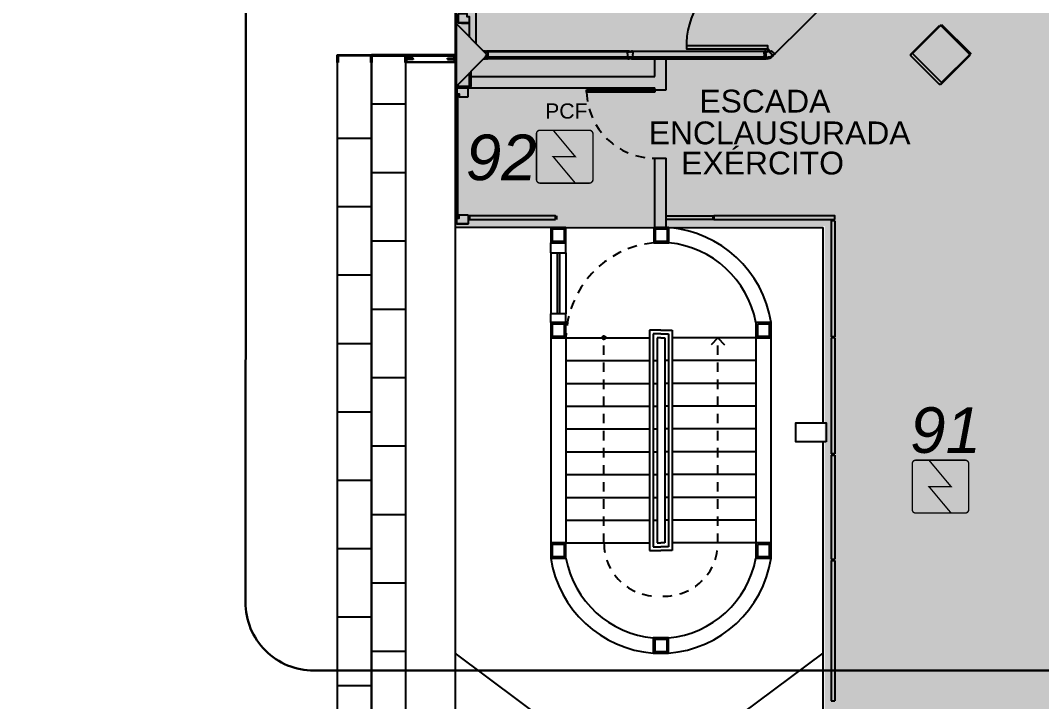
# Model space of a CAD drawing. Header units: metres. Extents: x -331 to 2982, y 362 to 2539.
# Drawn here: x 759.52 to 772.96, y 1618.31 to 1627.27 of the extents above; entities that cross this region are included whole.
import ezdxf

# ---------------------------------------------------------------- set-up
doc = ezdxf.new("R2010")
doc.units = ezdxf.units.M
doc.linetypes.add('HIDDEN2', pattern=[0.1875, 0.125, -0.0625])
doc.layers.get('0').update_dxf_attribs({"color": 251})
doc.layers.add('_corredores', color=251, linetype='Continuous', plot=False)
doc.layers.add('_salas', color=251, linetype='Continuous', plot=False)
for name, color, linetype in [('ALV', 251, 'Continuous'), ('CX', 251, 'Continuous'), ('Det', 251, 'Continuous'), ('DET. FUMAÇA', 1, 'Continuous'), ('Detector_antigo', 84, 'Continuous'), ('Est', 251, 'Continuous'), ('Pis', 251, 'Continuous'), ('Projeção', 20, 'Continuous'), ('Texto_Salas', 251, 'Continuous'), ('vid', 251, 'Continuous'), ('vis', 251, 'Continuous'), ('Zlixo01', 251, 'Continuous')]:
    doc.layers.add(name, color=color, linetype=linetype)
doc.layers.add('Botoeira_antiga', color=74, linetype='Continuous', lineweight=30)
doc.styles.add('DESTAQUE', font='arial.ttf', dxfattribs={"height": 0.4})
doc.styles.get("Standard").update_dxf_attribs({"font": 'arial.ttf', "height": 0.3})
doc.styles.add('X3G_ENTITY_1416BAE9', font='arial.ttf', dxfattribs={"height": 0.6})

# ---------------------------------------------------------------- blocks, each defined once
blk = doc.blocks.new('XR_BL2_2 PAV_REV02$0$MOD_7')
at = {"layer": 'vid', "ltscale": 5}
for p, q in [((-1.518, 0.025), (-1.518, -0.025)), ((-1.518, 0.025), (0.008, 0.025)), ((0.008, 0.025), (0.008, -0.025)), ((-1.518, -0.025), (0.008, -0.025))]:
    blk.add_line(p, q, dxfattribs=at)
blk = doc.blocks.new('XR_BL2_3 PAV$0$perfil_cc')
at = {"layer": 'CX'}
for p, q in [((-0.115, 0.117), (-0.115, -0.029)), ((-0.115, -0.029), (-0.115, 0.117))]:
    blk.add_line(p, q, dxfattribs=at)
blk.add_lwpolyline([(0, 0.12), (-0.08, 0.12), (-0.115, 0.12), (-0.115, -0.029), (-0.085, -0.029), (-0.085, -0.028), (-0.04, -0.028), (-0.04, 0), (0, 0)], close=True, dxfattribs=at)
blk = doc.blocks.new('Detector de fumaça')
at = {"layer": 'DET. FUMAÇA', "linetype": 'Continuous', "lineweight": 15, "const_width": 0.0187}
blk.add_lwpolyline([(774.599, 539.816), (775.249, 539.816, -0.414214), (775.296, 539.769), (775.296, 539.167, -0.414214), (775.249, 539.12), (774.599, 539.12, -0.414214), (774.553, 539.167), (774.553, 539.769, -0.414214)], format="xyb", close=True, dxfattribs=at)
blk.add_lwpolyline([(774.773, 539.816), (775.064, 539.468), (774.773, 539.468), (775.064, 539.12)], dxfattribs=at)

msp = doc.modelspace()

# ---------------------------------------------------------------- hatches: boundary and pattern name
at = {"layer": '_corredores', "transparency": 33554508}
h = msp.add_hatch(color=256, dxfattribs=at)
h.dxf.hatch_style = 1
h.paths.add_polyline_path([(849.579, 1608.941), (849.579, 1612.216), (852.229, 1612.216), (852.229, 1614.651), (851.629, 1614.651), (851.629, 1624.564), (870.399, 1624.564), (870.399, 1626.4), (870.209, 1626.4), (870.209, 1626.597), (870.023, 1626.784), (866.324, 1626.785), (866.308, 1626.751), (866.204, 1626.834), (865.442, 1627.594), (864.014, 1627.594), (862.586, 1627.594), (861.776, 1626.785), (861.74, 1626.785), (861.736, 1626.784), (861.723, 1626.783), (861.705, 1626.783), (858.111, 1626.785), (857.764, 1626.438), (857.417, 1626.785), (853.824, 1626.785), (853.808, 1626.751), (853.704, 1626.834), (852.942, 1627.594), (851.514, 1627.594), (849.768, 1627.594), (849.768, 1626.834), (849.628, 1626.834), (849.628, 1629.914), (841.254, 1629.914), (841.254, 1628.074), (840.494, 1628.074), (840.494, 1627.116), (840.776, 1626.834), (840.394, 1626.452), (840.062, 1626.785), (836.454, 1626.785), (836.439, 1626.751), (836.334, 1626.834), (835.573, 1627.594), (834.144, 1627.594), (832.716, 1627.594), (831.906, 1626.785), (831.87, 1626.785), (831.867, 1626.784), (831.853, 1626.783), (831.835, 1626.783), (828.241, 1626.785), (827.894, 1626.438), (827.548, 1626.785), (823.954, 1626.785), (823.938, 1626.751), (823.834, 1626.834), (823.072, 1627.594), (821.644, 1627.594), (820.215, 1627.594), (819.405, 1626.785), (819.37, 1626.785), (819.366, 1626.784), (819.353, 1626.783), (819.335, 1626.783), (815.741, 1626.785), (815.394, 1626.438), (815.047, 1626.785), (811.454, 1626.785), (811.438, 1626.751), (811.334, 1626.834), (810.572, 1627.594), (809.144, 1627.594), (807.715, 1627.594), (806.906, 1626.785), (806.87, 1626.785), (806.866, 1626.784), (806.853, 1626.783), (806.835, 1626.783), (803.241, 1626.785), (802.894, 1626.438), (802.547, 1626.785), (798.954, 1626.785), (798.938, 1626.751), (798.834, 1626.834), (798.072, 1627.594), (796.644, 1627.594), (795.215, 1627.594), (794.406, 1626.785), (794.37, 1626.785), (794.366, 1626.784), (794.353, 1626.783), (794.335, 1626.783), (790.741, 1626.785), (790.394, 1626.438), (790.047, 1626.785), (786.454, 1626.785), (786.438, 1626.751), (786.334, 1626.834), (785.572, 1627.594), (784.144, 1627.594), (782.716, 1627.594), (781.906, 1626.785), (781.87, 1626.785), (781.866, 1626.784), (781.853, 1626.783), (781.835, 1626.783), (778.241, 1626.785), (777.894, 1626.438), (777.547, 1626.785), (773.954, 1626.785), (773.938, 1626.751), (773.834, 1626.834), (773.072, 1627.594), (771.644, 1627.594), (770.216, 1627.594), (769.406, 1626.785), (769.37, 1626.785), (769.367, 1626.784), (769.353, 1626.783), (769.335, 1626.783), (765.635, 1626.784), (765.449, 1626.597), (765.449, 1626.4), (765.259, 1626.4), (765.259, 1624.564), (770.104, 1624.564), (770.104, 1614.651), (770.414, 1614.651), (770.414, 1605.531), (765.029, 1605.531), (765.029, 1610.831), (763.829, 1610.831), (763.829, 1605.531), (755.929, 1605.531), (755.929, 1610.831), (754.829, 1610.831), (754.829, 1605.531), (746.079, 1605.531), (746.079, 1601.916), (748.449, 1601.916), (748.449, 1603.616), (748.049, 1603.616), (748.049, 1603.816), (754.474, 1603.816), (754.474, 1603.616), (754.149, 1603.616), (754.149, 1601.916), (754.474, 1601.916), (754.474, 1601.716), (754.474, 1601.191), (757.974, 1601.191), (757.974, 1603.591), (757.974, 1603.791), (768.029, 1603.791), (768.029, 1603.771), (768.834, 1603.771), (768.834, 1595.811), (768.004, 1595.811), (768.004, 1595.791), (762.364, 1595.791), (762.364, 1590.581), (754.174, 1590.581), (754.174, 1593.066), (752.499, 1593.066), (752.499, 1560.541), (752.299, 1560.541), (752.299, 1561.441), (751.199, 1561.441), (751.199, 1558.116), (752.299, 1558.116), (752.299, 1559.116), (752.499, 1559.116), (752.499, 1557.116), (755.419, 1557.116), (755.419, 1558.966), (753.924, 1558.966), (753.924, 1563.441), (754.189, 1563.441), (754.189, 1587.651), (760.824, 1587.651), (760.824, 1587.741), (768.929, 1587.741), (768.929, 1563.841), (770.329, 1563.841), (770.329, 1587.741), (771.929, 1587.741), (773.029, 1587.741), (775.879, 1587.741), (775.879, 1586.641), (777.179, 1586.641), (777.179, 1587.741), (788.779, 1587.741), (788.779, 1586.641), (790.079, 1586.641), (790.079, 1587.741), (802.329, 1587.741), (804.029, 1587.741), (844.979, 1587.741), (844.979, 1587.916), (845.279, 1587.916), (845.279, 1587.563), (845.279, 1563.241), (806.429, 1563.241), (806.429, 1563.441), (806.629, 1563.441), (806.629, 1565.791), (806.229, 1565.791), (806.229, 1585.191), (806.629, 1585.191), (806.629, 1587.541), (803.039, 1587.541), (803.039, 1576.841), (798.689, 1576.841), (796.094, 1576.841, -0.496898), (794.36, 1575.527), (793.559, 1573.063), (798.509, 1571.449), (798.509, 1560.721), (794.829, 1560.721), (794.829, 1560.541), (794.829, 1557.551), (801.129, 1557.551), (801.129, 1556.451), (802.329, 1556.451), (802.329, 1557.551), (805.229, 1557.551), (805.229, 1556.451), (806.429, 1556.451), (806.429, 1560.691), (845.279, 1560.691), (845.279, 1555.997), (846.404, 1555.997), (846.404, 1556.891), (846.054, 1556.891), (846.054, 1556.991), (846.454, 1556.991), (846.454, 1560.691), (849.204, 1560.691), (849.204, 1556.991), (849.604, 1556.991), (849.604, 1556.891), (849.254, 1556.891), (849.254, 1555.997), (850.479, 1555.997), (850.479, 1563.241), (849.579, 1563.241), (849.579, 1572.291), (849.579, 1575.941), (849.579, 1587.563), (849.579, 1588.141), (849.679, 1588.141), (849.679, 1587.991), (866.719, 1587.991), (870.339, 1587.991), (870.339, 1595.791), (866.429, 1595.791), (866.429, 1595.721), (852.429, 1595.721), (852.429, 1590.391), (849.579, 1590.391)])
h.paths.add_polyline_path([(845.139, 1595.841), (845.279, 1595.841), (845.279, 1590.341), (839.679, 1590.341), (775.879, 1590.341), (773.004, 1590.341), (773.004, 1595.811), (771.774, 1595.811), (771.774, 1603.766), (773.119, 1603.766), (773.119, 1603.821), (845.139, 1603.821)], flags=16)
h.paths.add_polyline_path([(846.026, 1605.531), (845.019, 1605.531), (845.019, 1609.931), (845.029, 1610.831), (843.829, 1610.831), (843.829, 1605.531), (835.029, 1605.531), (835.029, 1610.831), (833.829, 1610.831), (833.829, 1605.531), (825.029, 1605.531), (825.029, 1610.831), (823.829, 1610.831), (823.829, 1605.531), (815.029, 1605.531), (815.029, 1610.831), (813.829, 1610.831), (813.829, 1605.531), (805.029, 1605.531), (805.029, 1610.831), (803.829, 1610.831), (803.829, 1605.531), (795.029, 1605.531), (795.029, 1610.831), (793.829, 1610.831), (793.829, 1605.531), (785.029, 1605.531), (785.029, 1610.831), (783.829, 1610.831), (783.829, 1605.531), (775.029, 1605.531), (775.029, 1610.831), (773.999, 1610.831), (773.999, 1605.531), (773.214, 1605.531), (773.214, 1614.651), (773.144, 1614.651), (773.144, 1620.131), (775.164, 1620.131), (775.164, 1622.051), (773.644, 1622.051), (773.644, 1621.631), (773.184, 1621.631), (773.184, 1624.564), (845.949, 1624.563), (845.949, 1621.631), (845.489, 1621.631), (845.489, 1622.051), (843.989, 1622.051), (843.989, 1621.631), (843.969, 1620.131), (845.949, 1620.131), (845.949, 1614.651), (846.026, 1614.651)], flags=16)
h.paths.add_polyline_path([(865.19, 1593.806, -2.788173), (864.407, 1590.628), (864.569, 1590.706), (864.758, 1590.381), (866.058, 1591.278, -0.450063), (866.35, 1592.463), (865.616, 1593.862), (865.298, 1593.662)], flags=16)
h.paths.add_polyline_path([(845.264, 1626.452), (844.882, 1626.834), (845.264, 1627.216), (845.646, 1626.834)], flags=16)
h.paths.add_polyline_path([(851.514, 1626.452), (851.132, 1626.834), (851.514, 1627.216), (851.896, 1626.834)], flags=16)
h.paths.add_polyline_path([(834.144, 1626.452), (833.762, 1626.834), (834.144, 1627.216), (834.526, 1626.834)], flags=16)
h.paths.add_polyline_path([(864.014, 1626.452), (863.632, 1626.834), (864.014, 1627.216), (864.396, 1626.834)], flags=16)
h.paths.add_polyline_path([(821.644, 1626.452), (821.262, 1626.834), (821.644, 1627.216), (822.026, 1626.834)], flags=16)
h.paths.add_polyline_path([(809.526, 1626.834), (809.144, 1626.452), (808.762, 1626.834), (809.144, 1627.216)], flags=16)
h.paths.add_polyline_path([(797.026, 1626.834), (796.644, 1626.452), (796.262, 1626.834), (796.644, 1627.216)], flags=16)
h.paths.add_polyline_path([(784.526, 1626.834), (784.144, 1626.452), (783.762, 1626.834), (784.144, 1627.216)], flags=16)
h.paths.add_polyline_path([(772.026, 1626.834), (771.644, 1626.452), (771.262, 1626.834), (771.644, 1627.216)], flags=16)
h.paths.add_polyline_path([(767.575, 1593.944), (767.428, 1593.841), (767.223, 1594.085), (766.329, 1593.191, -0.414214), (766.329, 1592.392), (767.223, 1591.497), (767.428, 1591.741), (767.575, 1591.638, -3.171595)], flags=16)
at = {"layer": '_salas', "transparency": 33554559}
h = msp.add_hatch(color=256, dxfattribs=at)
h.dxf.hatch_style = 1
h.paths.add_polyline_path([(870.379, 1637.729), (851.629, 1637.729), (851.629, 1639.284), (851.299, 1639.284), (851.299, 1637.729), (840.564, 1637.729), (840.564, 1639.284), (840.234, 1639.284), (840.234, 1637.729), (765.239, 1637.729), (765.239, 1626.38), (765.429, 1626.38), (765.429, 1626.577), (765.615, 1626.764), (769.35, 1626.765), (769.383, 1626.773), (769.434, 1626.814), (770.192, 1627.57), (770.205, 1627.583), (770.229, 1627.574), (771.624, 1627.574), (773.019, 1627.574), (773.043, 1627.583), (773.056, 1627.57), (773.814, 1626.814), (773.866, 1626.773), (773.898, 1626.765), (777.527, 1626.765), (777.867, 1626.425), (777.881, 1626.425), (778.221, 1626.765), (781.85, 1626.765), (781.882, 1626.773), (781.934, 1626.814), (782.692, 1627.57), (782.705, 1627.583), (782.729, 1627.574), (784.124, 1627.574), (785.519, 1627.574), (785.543, 1627.583), (785.556, 1627.57), (786.314, 1626.814), (786.365, 1626.773), (786.398, 1626.765), (790.027, 1626.765), (790.367, 1626.425), (790.374, 1626.432), (790.721, 1626.765), (794.35, 1626.765), (794.382, 1626.773), (794.434, 1626.814), (795.191, 1627.57), (795.205, 1627.583), (795.229, 1627.574), (796.624, 1627.574), (798.019, 1627.574), (798.043, 1627.583), (798.056, 1627.57), (798.814, 1626.814), (798.865, 1626.773), (798.898, 1626.765), (802.527, 1626.765), (802.867, 1626.425), (802.874, 1626.432), (803.221, 1626.765), (806.85, 1626.765), (806.882, 1626.773), (806.934, 1626.814), (807.691, 1627.57), (807.705, 1627.583), (807.729, 1627.574), (809.124, 1627.574), (810.519, 1627.574), (810.543, 1627.583), (810.556, 1627.57), (811.314, 1626.814), (811.365, 1626.773), (811.398, 1626.765), (815.027, 1626.765), (815.367, 1626.425), (815.374, 1626.432), (815.721, 1626.765), (819.35, 1626.765), (819.382, 1626.773), (819.434, 1626.814), (820.191, 1627.57), (820.204, 1627.583), (820.229, 1627.574), (821.624, 1627.574), (823.019, 1627.574), (823.043, 1627.583), (823.056, 1627.57), (823.814, 1626.814), (823.865, 1626.773), (823.898, 1626.765), (827.528, 1626.765), (827.867, 1626.425), (827.874, 1626.432), (828.221, 1626.765), (831.85, 1626.765), (831.883, 1626.773), (831.935, 1626.814), (832.692, 1627.57), (832.705, 1627.583), (832.729, 1627.574), (834.124, 1627.574), (835.519, 1627.574), (835.544, 1627.583), (835.557, 1627.57), (836.314, 1626.814), (836.366, 1626.773), (836.398, 1626.765), (840.042, 1626.765), (840.374, 1626.432), (840.756, 1626.814), (840.474, 1627.096), (840.474, 1628.054), (841.234, 1628.054), (841.234, 1629.894), (849.608, 1629.894), (849.608, 1626.814), (849.748, 1626.814), (849.748, 1627.574), (851.494, 1627.574), (852.889, 1627.574), (852.913, 1627.583), (852.926, 1627.57), (853.684, 1626.814), (853.736, 1626.773), (853.768, 1626.765), (857.397, 1626.765), (857.737, 1626.425), (857.744, 1626.432), (858.091, 1626.765), (861.72, 1626.765), (861.752, 1626.773), (861.804, 1626.814), (862.562, 1627.57), (862.575, 1627.583), (862.599, 1627.574), (863.994, 1627.574), (865.389, 1627.574), (865.413, 1627.583), (865.426, 1627.57), (866.184, 1626.814), (866.235, 1626.773), (866.268, 1626.765), (870.003, 1626.764), (870.189, 1626.577), (870.189, 1626.38), (870.379, 1626.38), (870.379, 1626.38)])
h = msp.add_hatch(color=256, dxfattribs=at)
h.dxf.hatch_style = 1
h.paths.add_polyline_path([(870.399, 1637.749), (851.649, 1637.749), (851.649, 1639.304), (851.319, 1639.304), (851.319, 1637.749), (840.584, 1637.749), (840.584, 1639.304), (840.254, 1639.304), (840.254, 1637.749), (765.259, 1637.749), (765.259, 1626.4), (765.449, 1626.4), (765.449, 1626.597), (765.635, 1626.784), (769.37, 1626.785), (769.403, 1626.793), (769.454, 1626.834), (770.212, 1627.59), (770.225, 1627.603), (770.249, 1627.594), (771.644, 1627.594), (773.039, 1627.594), (773.063, 1627.603), (773.076, 1627.59), (773.834, 1626.834), (773.886, 1626.793), (773.918, 1626.785), (777.547, 1626.785), (777.887, 1626.445), (777.894, 1626.452), (778.241, 1626.785), (781.87, 1626.785), (781.902, 1626.793), (781.954, 1626.834), (782.712, 1627.59), (782.725, 1627.603), (782.749, 1627.594), (784.144, 1627.594), (785.539, 1627.594), (785.563, 1627.603), (785.576, 1627.59), (786.334, 1626.834), (786.385, 1626.793), (786.418, 1626.785), (790.047, 1626.785), (790.387, 1626.445), (790.394, 1626.452), (790.741, 1626.785), (794.37, 1626.785), (794.402, 1626.793), (794.454, 1626.834), (795.211, 1627.59), (795.225, 1627.603), (795.249, 1627.594), (796.644, 1627.594), (798.039, 1627.594), (798.063, 1627.603), (798.076, 1627.59), (798.834, 1626.834), (798.885, 1626.793), (798.918, 1626.785), (802.547, 1626.785), (802.887, 1626.445), (802.894, 1626.452), (803.241, 1626.785), (806.87, 1626.785), (806.902, 1626.793), (806.954, 1626.834), (807.711, 1627.59), (807.725, 1627.603), (807.749, 1627.594), (809.144, 1627.594), (810.539, 1627.594), (810.563, 1627.603), (810.576, 1627.59), (811.334, 1626.834), (811.385, 1626.793), (811.418, 1626.785), (815.047, 1626.785), (815.387, 1626.445), (815.394, 1626.452), (815.741, 1626.785), (819.37, 1626.785), (819.402, 1626.793), (819.454, 1626.834), (820.211, 1627.59), (820.224, 1627.603), (820.249, 1627.594), (821.644, 1627.594), (823.039, 1627.594), (823.063, 1627.603), (823.076, 1627.59), (823.834, 1626.834), (823.885, 1626.793), (823.918, 1626.785), (827.548, 1626.785), (827.887, 1626.445), (827.894, 1626.452), (828.241, 1626.785), (831.87, 1626.785), (831.903, 1626.793), (831.955, 1626.834), (832.712, 1627.59), (832.725, 1627.603), (832.749, 1627.594), (834.144, 1627.594), (835.539, 1627.594), (835.564, 1627.603), (835.577, 1627.59), (836.334, 1626.834), (836.386, 1626.793), (836.418, 1626.785), (840.062, 1626.785), (840.394, 1626.452), (840.776, 1626.834), (840.494, 1627.116), (840.494, 1628.074), (841.254, 1628.074), (841.254, 1629.914), (849.628, 1629.914), (849.628, 1626.834), (849.768, 1626.834), (849.768, 1627.594), (851.514, 1627.594), (852.909, 1627.594), (852.933, 1627.603), (852.946, 1627.59), (853.704, 1626.834), (853.756, 1626.793), (853.788, 1626.785), (857.417, 1626.785), (857.757, 1626.445), (857.764, 1626.452), (858.111, 1626.785), (861.74, 1626.785), (861.772, 1626.793), (861.824, 1626.834), (862.582, 1627.59), (862.595, 1627.603), (862.619, 1627.594), (864.014, 1627.594), (865.409, 1627.594), (865.433, 1627.603), (865.446, 1627.59), (866.204, 1626.834), (866.255, 1626.793), (866.288, 1626.785), (870.023, 1626.784), (870.209, 1626.597), (870.209, 1626.4), (870.399, 1626.4), (870.399, 1626.4)])
h = msp.add_hatch(color=256, dxfattribs=at)
h.dxf.hatch_style = 1
h.paths.add_polyline_path([(771.624, 1626.432), (772.006, 1626.814), (771.624, 1627.196), (771.242, 1626.814)])
h.paths.add_polyline_path([(784.506, 1626.814), (784.124, 1627.196), (783.742, 1626.814), (784.124, 1626.432)])
h = msp.add_hatch(color=256, dxfattribs=at)
h.dxf.hatch_style = 1
h.paths.add_polyline_path([(771.644, 1626.452), (772.026, 1626.834), (771.644, 1627.216), (771.262, 1626.834)])
h.paths.add_polyline_path([(784.526, 1626.834), (784.144, 1627.216), (783.762, 1626.834), (784.144, 1626.452)])

# ---------------------------------------------------------------- linework, layer by layer
at = {"color": 251}
for p, q in [((767.855, 1624.344), (768.055, 1624.344)), ((768.699, 1623.094), (768.611, 1622.999)), ((768.699, 1623.094), (768.787, 1622.999))]:
    msp.add_line(p, q, dxfattribs=at)
at = {"color": 251, "true_color": 0x606060}
msp.add_lwpolyline([(773.039, 1627.594), (771.644, 1627.594), (770.249, 1627.594), (770.225, 1627.603), (770.212, 1627.59), (769.454, 1626.834), (769.403, 1626.793), (769.367, 1626.784), (769.353, 1626.783), (769.335, 1626.783), (769.334, 1626.785), (765.635, 1626.784), (765.449, 1626.597), (765.449, 1626.4), (765.259, 1626.4), (765.259, 1637.749), (840.254, 1637.749)], dxfattribs=at)
at = {"color": 251}
for points in [[(771.644, 1627.216), (772.026, 1626.834), (771.644, 1626.452), (771.262, 1626.834)], [(771.644, 1627.216), (772.026, 1626.834), (771.644, 1626.452), (771.262, 1626.834)], [(766.699, 1624.344), (766.699, 1624.544), (766.499, 1624.544), (766.499, 1624.344)], [(766.519, 1624.524), (766.519, 1624.364), (766.679, 1624.364), (766.679, 1624.524)], [(768.035, 1624.524), (767.875, 1624.524), (767.875, 1624.364), (768.035, 1624.364)], [(766.699, 1623.094), (766.699, 1623.294), (766.499, 1623.294), (766.499, 1623.094)], [(769.399, 1623.094), (769.399, 1623.294), (769.199, 1623.294), (769.199, 1623.094)], [(766.519, 1623.274), (766.519, 1623.114), (766.679, 1623.114), (766.679, 1623.274)], [(769.219, 1623.274), (769.219, 1623.114), (769.379, 1623.114), (769.379, 1623.274)], [(766.699, 1620.194), (766.699, 1620.394), (766.499, 1620.394), (766.499, 1620.194)], [(766.519, 1620.374), (766.519, 1620.214), (766.679, 1620.214), (766.679, 1620.374)], [(769.399, 1620.194), (769.399, 1620.394), (769.199, 1620.394), (769.199, 1620.194)], [(769.219, 1620.374), (769.219, 1620.214), (769.379, 1620.214), (769.379, 1620.374)], [(768.049, 1619.144), (767.849, 1619.144), (767.849, 1618.944), (768.049, 1618.944)], [(768.029, 1619.124), (767.869, 1619.124), (767.869, 1618.964), (768.029, 1618.964)], [(768.029, 1619.124), (767.869, 1619.124), (767.869, 1618.964), (768.029, 1618.964)]]:
    msp.add_lwpolyline(points, close=True, dxfattribs=at)
for points in [[(768.055, 1624.344), (768.055, 1624.544), (767.855, 1624.544), (767.855, 1624.344)], [(767.849, 1619.144), (767.849, 1618.944), (768.049, 1618.944), (768.049, 1619.144)]]:
    msp.add_lwpolyline(points, dxfattribs=at)
msp.add_circle((767.199, 1623.094), 0.0234, dxfattribs=at)
at = {"layer": 'ALV', "color": 251}
for p, q in [((765.429, 1626.38), (765.429, 1626.577)), ((765.413, 1626.38), (765.429, 1626.38)), ((766.579, 1624.649), (766.579, 1624.699)), ((768.019, 1624.699), (768.631, 1624.699)), ((768.631, 1624.649), (768.028, 1624.649)), ((768.631, 1624.699), (768.631, 1624.649)), ((766.499, 1624.209), (766.499, 1624.344)), ((766.699, 1624.209), (766.699, 1624.344)), ((766.499, 1623.294), (766.499, 1623.409)), ((766.699, 1623.294), (766.699, 1623.409)), ((766.499, 1623.094), (766.499, 1620.395)), ((766.699, 1623.094), (766.699, 1620.394)), ((767.899, 1623.094), (767.899, 1620.394)), ((767.949, 1623.094), (767.899, 1623.094)), ((767.949, 1623.094), (767.999, 1623.094)), ((767.999, 1623.094), (767.999, 1620.394)), ((769.199, 1623.094), (769.199, 1620.394)), ((769.399, 1620.394), (769.399, 1623.094)), ((767.899, 1620.394), (767.949, 1620.394)), ((767.999, 1620.394), (767.949, 1620.394))]:
    msp.add_line(p, q, dxfattribs=at)
at = {"layer": 'ALV'}
for points in [[(765.429, 1627.05), (765.429, 1627.229), (765.329, 1627.229), (765.329, 1627.239), (765.28, 1627.239), (765.28, 1627.269), (765.254, 1627.269), (765.254, 1627.249), (765.239, 1627.249), (765.239, 1627.24)], [(765.658, 1626.821), (765.642, 1626.837), (765.642, 1626.864), (765.615, 1626.864)], [(765.615, 1626.764), (765.642, 1626.764), (765.642, 1626.792), (765.658, 1626.807)]]:
    msp.add_lwpolyline(points, dxfattribs=at)
at = {"layer": 'ALV', "color": 251}
for points in [[(766.563, 1624.649), (766.563, 1624.699), (765.429, 1624.699), (765.429, 1624.649)], [(770.239, 1624.649), (770.239, 1624.699), (768.647, 1624.699), (768.647, 1624.649)]]:
    msp.add_lwpolyline(points, close=True, dxfattribs=at)
for centre, radius, start, end in [((767.926, 1623.057), 1.493, 9.1441, 85.0384), ((767.92, 1623.048), 1.303, 10.8966, 84.0476), ((767.963, 1620.422), 1.482, 188.8292, 265.576), ((767.968, 1620.43), 1.291, 190.5091, 264.7036), ((767.93, 1620.43), 1.291, 275.2964, 349.4909), ((767.935, 1620.422), 1.482, 274.4143, 351.1742)]:
    msp.add_arc(centre, radius, start, end, dxfattribs=at)
at = {"layer": 'Botoeira_antiga'}
msp.add_lwpolyline([(873.426, 1619.615), (873.438, 1638.755, 0.414214), (872.538, 1639.655), (763.393, 1639.655, 0.414214), (762.493, 1638.755), (762.48, 1619.615, 0.414214), (763.38, 1618.715), (872.526, 1618.715, 0.414214)], format="xyb", close=True, dxfattribs=at)
at = {"layer": 'CX', "color": 251, "true_color": 0x606060}
for p, q in [((765.519, 1626.96), (765.519, 1635.268)), ((765.239, 1634.98), (765.239, 1627.249))]:
    msp.add_line(p, q, dxfattribs=at)
at = {"layer": 'CX', "color": 251}
for p, q in [((763.689, 1626.714), (763.689, 1626.814)), ((763.689, 1626.814), (764.139, 1626.814)), ((764.129, 1626.804), (763.699, 1626.804)), ((763.699, 1626.804), (763.699, 1626.714)), ((764.129, 1626.714), (764.129, 1626.804)), ((764.589, 1626.814), (764.139, 1626.814)), ((764.139, 1626.814), (764.139, 1626.714)), ((764.139, 1626.814), (764.139, 1626.714)), ((764.149, 1626.714), (764.149, 1626.804)), ((764.149, 1626.804), (764.579, 1626.804)), ((765.239, 1626.814), (764.589, 1626.814)), ((764.599, 1626.804), (765.229, 1626.804)), ((763.699, 1626.714), (763.689, 1626.714)), ((764.139, 1626.714), (764.129, 1626.714)), ((764.139, 1626.714), (764.149, 1626.714)), ((764.589, 1626.764), (764.689, 1626.764)), ((764.589, 1626.764), (764.689, 1626.764)), ((765.239, 1626.714), (764.589, 1626.714)), ((764.689, 1626.774), (764.599, 1626.774)), ((764.689, 1626.754), (764.599, 1626.754)), ((764.599, 1626.724), (765.229, 1626.724)), ((764.689, 1626.764), (764.689, 1626.774)), ((764.689, 1626.764), (764.689, 1626.754)), ((765.429, 1626.38), (765.429, 1626.577)), ((765.41, 1626.38), (765.264, 1626.38)), ((765.264, 1626.38), (765.41, 1626.38)), ((765.41, 1626.38), (765.264, 1626.38)), ((765.264, 1626.38), (765.41, 1626.38)), ((765.413, 1626.38), (765.429, 1626.38)), ((765.264, 1624.594), (765.41, 1624.594)), ((765.41, 1624.594), (765.264, 1624.594)), ((765.264, 1624.594), (765.41, 1624.594)), ((765.41, 1624.594), (765.264, 1624.594))]:
    msp.add_line(p, q, dxfattribs=at)
at = {"layer": 'CX', "color": 251, "linetype": 'ByBlock'}
for p, q in [((763.689, 1626.714), (763.689, 1626.814)), ((763.689, 1626.814), (764.139, 1626.814)), ((764.129, 1626.804), (763.699, 1626.804)), ((763.699, 1626.804), (763.699, 1626.714)), ((764.129, 1626.714), (764.129, 1626.804)), ((764.589, 1626.814), (764.139, 1626.814)), ((764.139, 1626.814), (764.139, 1626.714)), ((764.139, 1626.814), (764.139, 1626.714)), ((764.149, 1626.714), (764.149, 1626.804)), ((764.149, 1626.804), (764.579, 1626.804)), ((764.579, 1626.804), (764.579, 1626.714)), ((764.589, 1626.814), (764.589, 1626.764)), ((764.589, 1626.714), (764.589, 1626.814)), ((764.599, 1626.774), (764.599, 1626.804)), ((765.229, 1626.774), (765.229, 1626.804)), ((765.239, 1626.814), (765.239, 1626.764)), ((765.239, 1626.714), (765.239, 1626.814)), ((763.699, 1626.714), (763.689, 1626.714)), ((764.139, 1626.714), (764.129, 1626.714)), ((764.139, 1626.714), (764.149, 1626.714)), ((764.579, 1626.714), (764.589, 1626.714)), ((764.589, 1626.714), (764.589, 1626.764)), ((764.599, 1626.754), (764.599, 1626.724)), ((765.139, 1626.764), (765.139, 1626.774)), ((765.139, 1626.774), (765.229, 1626.774)), ((765.239, 1626.764), (765.139, 1626.764)), ((765.139, 1626.764), (765.139, 1626.754)), ((765.239, 1626.764), (765.139, 1626.764)), ((765.139, 1626.754), (765.229, 1626.754)), ((765.229, 1626.754), (765.229, 1626.724)), ((765.239, 1626.714), (765.239, 1626.764))]:
    msp.add_line(p, q, dxfattribs=at)
at = {"layer": 'CX'}
msp.add_lwpolyline([(769.354, 1626.895), (769.354, 1626.933), (768.284, 1626.933), (768.284, 1626.895)], close=True, dxfattribs=at)
for points in [[(765.642, 1626.792), (765.658, 1626.807), (765.651, 1626.814), (765.658, 1626.821), (765.642, 1626.837), (765.642, 1626.859, -0.439162), (765.648, 1626.866), (765.666, 1626.866, -0.414214), (765.667, 1626.865), (765.667, 1626.864), (765.652, 1626.864), (765.652, 1626.857), (765.667, 1626.857, -0.322891), (765.673, 1626.852), (765.673, 1626.831, -0.13729), (765.672, 1626.829), (765.671, 1626.826, 0.13729), (765.67, 1626.823), (765.67, 1626.815), (765.67, 1626.806, 0.13729), (765.671, 1626.803), (765.672, 1626.8, -0.13729), (765.673, 1626.798), (765.673, 1626.778, -0.322891), (765.667, 1626.772), (765.652, 1626.772), (765.652, 1626.765), (765.667, 1626.765), (765.667, 1626.765, -0.414214), (765.666, 1626.764), (765.648, 1626.764, -0.439162), (765.642, 1626.77)], [(767.543, 1626.857), (767.547, 1626.857, -0.414214), (767.55, 1626.854), (767.55, 1626.859, -0.439162), (767.556, 1626.866), (767.574, 1626.866, -0.414214), (767.575, 1626.865), (767.575, 1626.864), (767.56, 1626.864), (767.56, 1626.857), (767.575, 1626.857, -0.322891), (767.58, 1626.852), (767.58, 1626.831, -0.13729), (767.58, 1626.829), (767.578, 1626.826, 0.13729), (767.577, 1626.823), (767.577, 1626.815), (767.577, 1626.806, 0.13729), (767.578, 1626.803), (767.58, 1626.8, -0.13729), (767.58, 1626.798), (767.58, 1626.778, -0.322891), (767.575, 1626.772), (767.56, 1626.772), (767.56, 1626.765), (767.575, 1626.765), (767.575, 1626.765, -0.414214), (767.574, 1626.764), (767.556, 1626.764, -0.439162), (767.55, 1626.77), (767.55, 1626.776, -0.414214), (767.547, 1626.773), (767.543, 1626.773, -0.414214), (767.54, 1626.776), (767.54, 1626.77, -0.439162), (767.534, 1626.764), (767.516, 1626.764, -0.414214), (767.515, 1626.765), (767.515, 1626.765), (767.53, 1626.765), (767.53, 1626.772), (767.515, 1626.772, -0.322891), (767.509, 1626.778), (767.509, 1626.798, -0.13729), (767.51, 1626.8), (767.512, 1626.803, 0.13729), (767.512, 1626.806), (767.512, 1626.815), (767.512, 1626.823, 0.13729), (767.512, 1626.826), (767.51, 1626.829, -0.13729), (767.509, 1626.831), (767.509, 1626.852, -0.322891), (767.515, 1626.857), (767.53, 1626.857), (767.53, 1626.864), (767.515, 1626.864), (767.515, 1626.865, -0.414214), (767.516, 1626.866), (767.534, 1626.866, -0.439162), (767.54, 1626.859), (767.54, 1626.854, -0.414214)], [(769.309, 1626.798, -0.13729), (769.309, 1626.801), (769.311, 1626.804, 0.13729), (769.312, 1626.806), (769.312, 1626.815), (769.312, 1626.824, 0.13729), (769.311, 1626.827), (769.309, 1626.829, -0.13729), (769.309, 1626.832), (769.309, 1626.852, -0.322891), (769.314, 1626.857), (769.329, 1626.857), (769.329, 1626.865), (769.314, 1626.865), (769.314, 1626.865, -0.414214), (769.315, 1626.866), (769.333, 1626.866, -0.439162), (769.339, 1626.86), (769.339, 1626.85), (769.326, 1626.85), (769.326, 1626.833, 0.414214), (769.327, 1626.833), (769.328, 1626.833), (769.328, 1626.834, -0.414214), (769.329, 1626.835), (769.331, 1626.835), (769.331, 1626.815), (769.331, 1626.795), (769.329, 1626.795, -0.414214), (769.328, 1626.797), (769.328, 1626.798), (769.327, 1626.798, 0.414214), (769.326, 1626.797), (769.326, 1626.78), (769.339, 1626.78), (769.339, 1626.77, -0.439162), (769.333, 1626.763), (769.315, 1626.763, -0.414214), (769.314, 1626.764), (769.314, 1626.764), (769.329, 1626.764), (769.329, 1626.772), (769.314, 1626.772, -0.322891), (769.309, 1626.777)], [(769.326, 1626.78), (769.341, 1626.78), (769.341, 1626.769, 0.440902), (769.347, 1626.764, 0.152386), (769.414, 1626.792, 0.440902), (769.415, 1626.8), (769.407, 1626.807), (769.417, 1626.818), (769.405, 1626.83, 0.414214), (769.405, 1626.83), (769.404, 1626.829), (769.405, 1626.829, -0.414214), (769.405, 1626.826), (769.404, 1626.825), (769.375, 1626.854), (769.376, 1626.855, -0.414214), (769.379, 1626.855), (769.379, 1626.854), (769.38, 1626.855, 0.414214), (769.38, 1626.855), (769.368, 1626.868), (769.357, 1626.857), (769.35, 1626.865, 0.668179), (769.341, 1626.861), (769.341, 1626.85), (769.326, 1626.85), (769.326, 1626.833, 0.414214), (769.327, 1626.833), (769.328, 1626.833), (769.328, 1626.834, -0.414214), (769.329, 1626.835), (769.331, 1626.835), (769.331, 1626.815), (769.331, 1626.795), (769.329, 1626.795, -0.414214), (769.328, 1626.797), (769.328, 1626.798), (769.327, 1626.798, 0.414214), (769.326, 1626.797)], [(769.358, 1626.857), (769.351, 1626.864, -0.414214), (769.351, 1626.871), (769.36, 1626.88, -0.414214), (769.362, 1626.88), (769.37, 1626.872), (769.369, 1626.871), (769.37, 1626.871), (769.371, 1626.872), (769.371, 1626.872), (769.362, 1626.881, 0.294496), (769.36, 1626.882, -3.099483), (769.364, 1626.888), (769.366, 1626.886), (769.365, 1626.885), (769.386, 1626.864), (769.384, 1626.862), (769.374, 1626.872), (769.374, 1626.871), (769.383, 1626.863), (769.381, 1626.86), (769.381, 1626.86), (769.382, 1626.861), (769.39, 1626.853), (769.395, 1626.858), (769.396, 1626.855), (769.4, 1626.86), (769.397, 1626.86), (769.403, 1626.866, -0.414214), (769.406, 1626.866), (769.434, 1626.837, -0.414214), (769.434, 1626.814), (769.421, 1626.8, -0.422579), (769.414, 1626.801), (769.407, 1626.808), (769.417, 1626.818), (769.405, 1626.83, 0.414214), (769.405, 1626.83), (769.404, 1626.829), (769.405, 1626.829, -0.414214), (769.405, 1626.826), (769.404, 1626.825), (769.375, 1626.854), (769.376, 1626.855, -0.414214), (769.379, 1626.855), (769.379, 1626.854), (769.38, 1626.855, 0.414214), (769.38, 1626.855), (769.368, 1626.868)]]:
    msp.add_lwpolyline(points, format="xyb", close=True, dxfattribs=at)
msp.add_lwpolyline([(765.239, 1626.388), (765.239, 1626.38), (765.279, 1626.38), (765.279, 1626.428)], dxfattribs=at)
msp.add_lwpolyline([(765.239, 1626.388), (765.239, 1626.38), (765.279, 1626.38), (765.279, 1626.428)], dxfattribs=at)
at = {"layer": 'CX', "color": 251}
for points in [[(765.413, 1626.265), (765.413, 1626.344), (765.413, 1626.38), (765.264, 1626.38), (765.264, 1626.35), (765.265, 1626.35), (765.265, 1626.305), (765.293, 1626.305), (765.293, 1626.265)], [(765.413, 1626.265), (765.413, 1626.344), (765.413, 1626.38), (765.264, 1626.38), (765.264, 1626.35), (765.265, 1626.35), (765.265, 1626.305), (765.293, 1626.305), (765.293, 1626.265)], [(765.413, 1624.71), (765.413, 1624.63), (765.413, 1624.594), (765.264, 1624.594), (765.264, 1624.624), (765.265, 1624.624), (765.265, 1624.669), (765.293, 1624.669), (765.293, 1624.71)], [(765.413, 1624.71), (765.413, 1624.63), (765.413, 1624.594), (765.264, 1624.594), (765.264, 1624.624), (765.265, 1624.624), (765.265, 1624.669), (765.293, 1624.669), (765.293, 1624.71)], [(770.124, 1621.726), (769.724, 1621.726), (769.724, 1621.976), (770.124, 1621.976)]]:
    msp.add_lwpolyline(points, close=True, dxfattribs=at)
at = {"layer": 'CX', "color": 251, "true_color": 0x606060}
msp.add_arc((769.341, 1626.932), 1.057, 42.2667, 181.8592, dxfattribs=at)
at = {"layer": 'Det', "color": 251}
for p, q in [((763.689, 1626.719), (763.689, 1615.971)), ((764.139, 1626.719), (764.139, 1615.82)), ((764.139, 1615.521), (764.139, 1626.719)), ((764.589, 1626.719), (764.589, 1615.071)), ((764.139, 1626.17), (764.589, 1626.17)), ((763.689, 1625.72), (764.139, 1625.72)), ((764.139, 1625.27), (764.589, 1625.27)), ((763.689, 1624.82), (764.139, 1624.82)), ((765.239, 1624.544), (765.239, 1615.343)), ((764.139, 1624.37), (764.589, 1624.37)), ((763.689, 1623.92), (764.139, 1623.92)), ((764.139, 1623.47), (764.589, 1623.47)), ((763.689, 1623.02), (764.139, 1623.02)), ((764.139, 1622.57), (764.589, 1622.57)), ((763.689, 1622.12), (764.139, 1622.12)), ((764.139, 1621.67), (764.589, 1621.67)), ((763.689, 1621.22), (764.139, 1621.22)), ((764.139, 1620.77), (764.589, 1620.77)), ((763.689, 1620.32), (764.139, 1620.32)), ((764.139, 1619.87), (764.589, 1619.87)), ((763.689, 1619.42), (764.139, 1619.42)), ((764.139, 1618.97), (764.589, 1618.97)), ((765.239, 1615.343), (770.084, 1618.944)), ((770.084, 1615.343), (765.239, 1618.944)), ((763.689, 1618.52), (764.139, 1618.52))]:
    msp.add_line(p, q, dxfattribs=at)
at = {"layer": 'Est'}
msp.add_lwpolyline([(765.239, 1626.388), (765.658, 1626.807), (765.651, 1626.814), (765.658, 1626.821), (765.239, 1627.24)], close=True, dxfattribs=at)
at = {"layer": 'Est', "color": 251}
msp.add_lwpolyline([(771.617, 1627.203), (771.624, 1627.196), (771.631, 1627.203), (772.013, 1626.821), (772.006, 1626.814), (772.013, 1626.807), (771.631, 1626.425), (771.624, 1626.432), (771.617, 1626.425), (771.235, 1626.807), (771.242, 1626.814), (771.235, 1626.821)], close=True, dxfattribs=at)
at = {"layer": 'Pis', "color": 251}
for p, q in [((765.239, 1626.38), (765.239, 1624.544)), ((765.239, 1626.38), (765.239, 1624.544)), ((766.969, 1626.355), (767.869, 1626.355)), ((767.869, 1626.325), (766.969, 1626.325)), ((767.869, 1626.355), (767.869, 1626.325)), ((766.699, 1624.544), (765.239, 1624.544)), ((770.084, 1621.976), (770.084, 1624.544)), ((766.699, 1623.094), (767.799, 1623.094)), ((769.199, 1623.094), (768.099, 1623.094)), ((766.699, 1622.794), (767.799, 1622.794)), ((767.849, 1622.794), (767.899, 1622.794)), ((768.049, 1622.794), (767.999, 1622.794)), ((769.199, 1622.794), (768.099, 1622.794)), ((766.699, 1622.494), (767.799, 1622.494)), ((767.849, 1622.494), (767.899, 1622.494)), ((768.049, 1622.494), (767.999, 1622.494)), ((769.199, 1622.494), (768.099, 1622.494)), ((766.699, 1622.194), (767.799, 1622.194)), ((767.849, 1622.194), (767.899, 1622.194)), ((768.049, 1622.194), (767.999, 1622.194)), ((769.199, 1622.194), (768.099, 1622.194)), ((766.699, 1621.894), (767.799, 1621.894)), ((767.849, 1621.894), (767.899, 1621.894)), ((768.049, 1621.894), (767.999, 1621.894)), ((769.199, 1621.894), (768.099, 1621.894)), ((770.084, 1617.276), (770.084, 1621.726)), ((766.699, 1621.594), (767.799, 1621.594)), ((767.849, 1621.594), (767.899, 1621.594)), ((768.049, 1621.594), (767.999, 1621.594)), ((769.199, 1621.594), (768.099, 1621.594)), ((766.699, 1621.294), (767.799, 1621.294)), ((767.849, 1621.294), (767.899, 1621.294)), ((768.049, 1621.294), (767.999, 1621.294)), ((769.199, 1621.294), (768.099, 1621.294)), ((766.699, 1620.994), (767.799, 1620.994)), ((767.849, 1620.994), (767.899, 1620.994)), ((768.049, 1620.994), (767.999, 1620.994)), ((769.199, 1620.994), (768.099, 1620.994)), ((766.699, 1620.694), (767.799, 1620.694)), ((767.849, 1620.694), (767.899, 1620.694)), ((768.049, 1620.694), (767.999, 1620.694)), ((769.199, 1620.694), (768.099, 1620.694)), ((766.699, 1620.394), (767.799, 1620.394)), ((769.199, 1620.394), (768.099, 1620.394))]:
    msp.add_line(p, q, dxfattribs=at)
at = {"layer": 'Pis', "color": 251, "linetype": 'HIDDEN2'}
for p, q in [((767.199, 1620.394), (767.199, 1623.094)), ((768.699, 1620.394), (768.699, 1623.094))]:
    msp.add_line(p, q, dxfattribs=at)
for centre, radius, start, end in [((767.869, 1626.355), 0.9, 181.9092, 270), ((767.979, 1623.07), 1.28, 95.5651, 178.9213), ((767.899, 1620.394), 0.7, 180, 272.0467), ((767.999, 1620.394), 0.7, 267.9533, 0)]:
    msp.add_arc(centre, radius, start, end, dxfattribs=at)
at = {"layer": 'Projeção', "color": 251}
for p, q in [((767.869, 1626.53), (767.869, 1626.765)), ((768.019, 1626.355), (768.019, 1626.765)), ((765.429, 1626.53), (767.869, 1626.53)), ((765.429, 1626.38), (767.869, 1626.38)), ((767.869, 1626.355), (767.869, 1626.38)), ((766.969, 1626.325), (766.969, 1626.355)), ((767.869, 1626.355), (768.019, 1626.355)), ((767.869, 1624.544), (767.869, 1625.455)), ((767.869, 1625.455), (768.019, 1625.455)), ((768.019, 1624.544), (768.019, 1625.455)), ((766.699, 1624.544), (767.855, 1624.544)), ((768.019, 1624.544), (770.084, 1624.544)), ((766.499, 1624.209), (766.499, 1623.409)), ((766.499, 1624.209), (766.699, 1624.209)), ((766.584, 1624.209), (766.584, 1623.409)), ((766.614, 1624.209), (766.614, 1623.409)), ((766.699, 1624.209), (766.699, 1623.409)), ((766.699, 1624.209), (766.699, 1623.409)), ((766.699, 1623.409), (766.499, 1623.409))]:
    msp.add_line(p, q, dxfattribs=at)
at = {"layer": 'Projeção'}
msp.add_line((768.019, 1624.544), (768.019, 1625.044), dxfattribs=at)
at = {"layer": 'vid', "color": 251, "ltscale": 5}
for p, q in [((770.239, 1623.091), (770.189, 1623.091)), ((770.189, 1623.091), (770.189, 1621.565)), ((770.239, 1623.091), (770.239, 1621.565)), ((770.239, 1621.565), (770.189, 1621.565)), ((770.189, 1621.549), (770.239, 1621.549)), ((770.189, 1621.549), (770.189, 1620.181)), ((770.239, 1621.549), (770.239, 1620.181)), ((770.189, 1620.181), (770.239, 1620.181)), ((770.189, 1620.165), (770.189, 1618.315)), ((770.189, 1620.165), (770.239, 1620.165)), ((770.239, 1620.165), (770.239, 1618.315)), ((770.189, 1618.315), (770.239, 1618.315))]:
    msp.add_line(p, q, dxfattribs=at)
at = {"layer": 'vid'}
for points in [[(767.53, 1626.864), (765.652, 1626.864), (765.652, 1626.858), (767.53, 1626.858)], [(767.56, 1626.864), (769.329, 1626.864), (769.329, 1626.858), (767.56, 1626.858)], [(767.53, 1626.765), (765.652, 1626.765), (765.652, 1626.771), (767.53, 1626.771)], [(767.56, 1626.765), (769.329, 1626.765), (769.329, 1626.771), (767.56, 1626.771)]]:
    msp.add_lwpolyline(points, dxfattribs=at)
at = {"layer": 'vid', "color": 251}
msp.add_lwpolyline([(765.274, 1624.669), (765.274, 1626.305), (765.264, 1626.305), (765.264, 1624.669)], close=True, dxfattribs=at)
msp.add_lwpolyline([(765.274, 1624.669), (765.274, 1626.305), (765.264, 1626.305), (765.264, 1624.669)], close=True, dxfattribs=at)
at = {"layer": 'vid', "color": 251, "ltscale": 5}
msp.add_lwpolyline([(766.563, 1624.649), (766.563, 1624.699), (765.429, 1624.699), (765.429, 1624.649)], close=True, dxfattribs=at)
msp.add_lwpolyline([(768.019, 1624.699), (768.631, 1624.699), (768.631, 1624.649), (768.019, 1624.649)], dxfattribs=at)
at = {"layer": 'vis', "color": 251}
for p, q in [((767.799, 1623.194), (767.799, 1620.294)), ((767.949, 1623.194), (767.799, 1623.194)), ((767.949, 1623.194), (768.099, 1623.194)), ((768.099, 1623.194), (768.099, 1620.294)), ((767.949, 1623.144), (767.849, 1623.144)), ((767.849, 1623.144), (767.849, 1620.344)), ((767.949, 1623.144), (768.049, 1623.144)), ((768.049, 1623.144), (768.049, 1620.344)), ((767.849, 1620.344), (767.949, 1620.344)), ((768.049, 1620.344), (767.949, 1620.344)), ((767.799, 1620.294), (767.949, 1620.294)), ((768.099, 1620.294), (767.949, 1620.294))]:
    msp.add_line(p, q, dxfattribs=at)

# ---------------------------------------------------------------- block references
at = {"color": 251, "rotation": 270}
msp.add_blockref('XR_BL2_2 PAV_REV02$0$MOD_7', (770.214, 1623.115), dxfattribs=at)
at = {"layer": 'DET. FUMAÇA', "linetype": 'Continuous', "lineweight": 0}
for p in [(-8.242, 1086.008), (-3.296, 1081.667)]:
    msp.add_blockref('Detector de fumaça', p, dxfattribs=at)
at = {"layer": 'Zlixo01', "linetype": 'ByBlock', "ltscale": 0.1, "rotation": 89.99999999999999}
msp.add_blockref('XR_BL2_3 PAV$0$perfil_cc', (765.4, 1627.354), dxfattribs=at)

# ---------------------------------------------------------------- texts
at = {"layer": 'Detector_antigo', "linetype": 'Continuous', "lineweight": 0, "char_height": 0.6, "attachment_point": 1, "style": 'X3G_ENTITY_1416BAE9'}
for s, insert in [('{\\fArial|b0|i1|c0|p34;92}', (765.381, 1625.767)), ('{\\fArial|b0|i1|c0|p34;91}', (771.229, 1622.179))]:
    msp.add_mtext_dynamic_manual_height_columns(s, width=13.3188, gutter_width=2.5, heights=[0], dxfattribs=dict(at, insert=insert))
at = {"layer": 'Projeção', "color": 251, "insert": (766.425, 1626.177), "char_height": 0.2, "attachment_point": 1}
msp.add_mtext_dynamic_manual_height_columns('PCF', width=1.0726, gutter_width=1.5, heights=[0], dxfattribs=at)
at = {"layer": 'Texto_Salas', "color": 251, "style": 'DESTAQUE'}
for s, p in [('ESCADA ', (768.456, 1626.057)), ('ENCLAUSURADA', (767.788, 1625.639)), ('EXÉRCITO', (768.216, 1625.242))]:
    msp.add_text(s, height=0.3, dxfattribs=at).set_placement(p)

doc.saveas('drawing.dxf')
